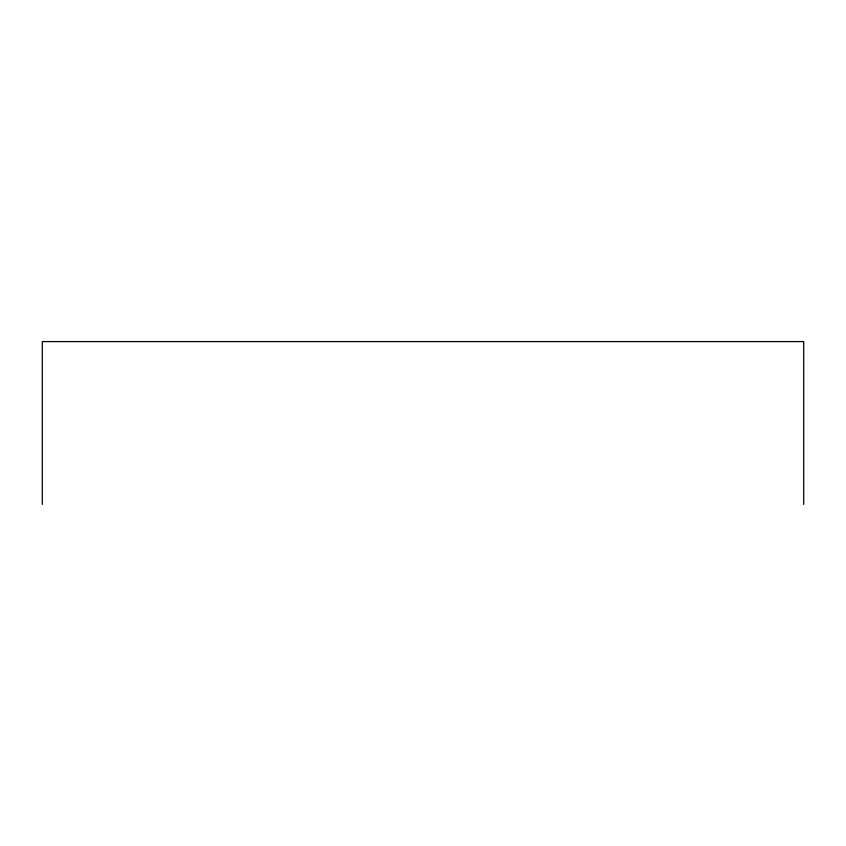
<?xml version="1.0" encoding="UTF-8"?>
<svg xmlns="http://www.w3.org/2000/svg" width="846" height="846" viewBox="0 0 846 846"><rect width="100%" height="100%" fill="white"/><g stroke="black" fill="none" stroke-linecap="round" stroke-linejoin="round"><path stroke-width="1.27" d="M803.7 504.417L803.7 341.583L42.3 341.583L42.3 504.417"/></g></svg>
